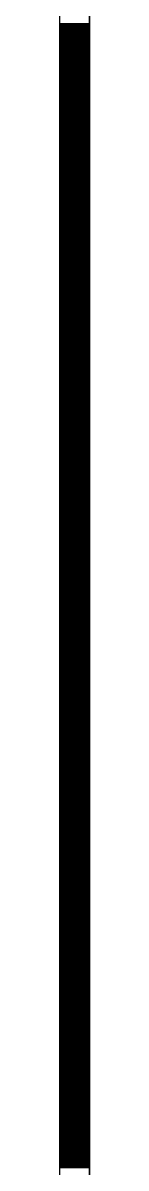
# Model space of a CAD drawing. Header units: millimetres. Extents: x -231292 to 573618, y -153144 to 564035.
# Drawn here: x 8548 to 8573, y 201229 to 202186 of the extents above; entities that cross this region are included whole.
import ezdxf

# ---------------------------------------------------------------- set-up
doc = ezdxf.new("R2010")
doc.units = ezdxf.units.MM
doc.layers.add('АР_Тонкая', color=250, linetype='Continuous', lineweight=5)
doc.layers.add('АР_Штриховка', color=250, linetype='Continuous', lineweight=0)

msp = doc.modelspace()

# ---------------------------------------------------------------- linework, layer by layer
at = {"layer": 'АР_Тонкая', "color": 18, "linetype": 'Continuous', "lineweight": 25, "true_color": 0x000000}
for p, q in [((8548.243, 263866.253), (8548.243, 187666.253)), ((8573.243, 263866.253), (8573.243, 187666.253)), ((8573.243, 187666.253), (8573.243, 263866.253))]:
    msp.add_line(p, q, dxfattribs=at)
at = {"layer": 'АР_Штриховка', "color": 18, "linetype": 'Continuous', "lineweight": 25, "true_color": 0x000000}
for p, q in [((8548.243, 202185.002), (8573.243, 202185.002)), ((8548.243, 202184.002), (8573.243, 202184.002)), ((8548.243, 202183.002), (8573.243, 202183.002)), ((8548.243, 202182.002), (8573.243, 202182.002)), ((8548.243, 202181.002), (8573.243, 202181.002)), ((8548.243, 202180.002), (8573.243, 202180.002)), ((8548.243, 202179.002), (8573.243, 202179.002)), ((8548.243, 202178.002), (8573.243, 202178.002)), ((8548.243, 202177.002), (8573.243, 202177.002)), ((8548.243, 202176.002), (8573.243, 202176.002)), ((8548.243, 202175.002), (8573.243, 202175.002)), ((8548.243, 202174.002), (8573.243, 202174.002)), ((8548.243, 202173.002), (8573.243, 202173.002)), ((8548.243, 202172.002), (8573.243, 202172.002)), ((8548.243, 202171.002), (8573.243, 202171.002)), ((8548.243, 202170.002), (8573.243, 202170.002)), ((8548.243, 202169.002), (8573.243, 202169.002)), ((8548.243, 202168.002), (8573.243, 202168.002)), ((8548.243, 202167.002), (8573.243, 202167.002)), ((8548.243, 202166.002), (8573.243, 202166.002)), ((8548.243, 202165.002), (8573.243, 202165.002)), ((8548.243, 202164.002), (8573.243, 202164.002)), ((8548.243, 202163.002), (8573.243, 202163.002)), ((8548.243, 202162.002), (8573.243, 202162.002)), ((8548.243, 202161.002), (8573.243, 202161.002)), ((8548.243, 202160.002), (8573.243, 202160.002)), ((8548.243, 202159.002), (8573.243, 202159.002)), ((8548.243, 202158.002), (8573.243, 202158.002)), ((8548.243, 202157.002), (8573.243, 202157.002)), ((8548.243, 202156.002), (8573.243, 202156.002)), ((8548.243, 202155.002), (8573.243, 202155.002)), ((8548.243, 202154.002), (8573.243, 202154.002)), ((8548.243, 202153.002), (8573.243, 202153.002)), ((8548.243, 202152.002), (8573.243, 202152.002)), ((8548.243, 202151.002), (8573.243, 202151.002)), ((8548.243, 202150.002), (8573.243, 202150.002)), ((8548.243, 202149.002), (8573.243, 202149.002)), ((8548.243, 202148.002), (8573.243, 202148.002)), ((8548.243, 202147.002), (8573.243, 202147.002)), ((8548.243, 202146.002), (8573.243, 202146.002)), ((8548.243, 202145.002), (8573.243, 202145.002)), ((8548.243, 202144.002), (8573.243, 202144.002)), ((8548.243, 202143.002), (8573.243, 202143.002)), ((8548.243, 202142.002), (8573.243, 202142.002)), ((8548.243, 202141.002), (8573.243, 202141.002)), ((8548.243, 202140.002), (8573.243, 202140.002)), ((8548.243, 202139.002), (8573.243, 202139.002)), ((8548.243, 202138.002), (8573.243, 202138.002)), ((8548.243, 202137.002), (8573.243, 202137.002)), ((8548.243, 202136.002), (8573.243, 202136.002)), ((8548.243, 202135.002), (8573.243, 202135.002)), ((8548.243, 202134.002), (8573.243, 202134.002)), ((8548.243, 202133.002), (8573.243, 202133.002)), ((8548.243, 202132.002), (8573.243, 202132.002)), ((8548.243, 202131.002), (8573.243, 202131.002)), ((8548.243, 202130.002), (8573.243, 202130.002)), ((8548.243, 202129.002), (8573.243, 202129.002)), ((8548.243, 202128.002), (8573.243, 202128.002)), ((8548.243, 202127.002), (8573.243, 202127.002)), ((8548.243, 202126.002), (8573.243, 202126.002)), ((8548.243, 202125.002), (8573.243, 202125.002)), ((8548.243, 202124.002), (8573.243, 202124.002)), ((8548.243, 202123.002), (8573.243, 202123.002)), ((8548.243, 202122.002), (8573.243, 202122.002)), ((8548.243, 202121.002), (8573.243, 202121.002)), ((8548.243, 202120.002), (8573.243, 202120.002)), ((8548.243, 202119.002), (8573.243, 202119.002)), ((8548.243, 202118.002), (8573.243, 202118.002)), ((8548.243, 202117.002), (8573.243, 202117.002)), ((8548.243, 202116.002), (8573.243, 202116.002)), ((8548.243, 202115.002), (8573.243, 202115.002)), ((8548.243, 202114.002), (8573.243, 202114.002)), ((8548.243, 202113.002), (8573.243, 202113.002)), ((8548.243, 202112.002), (8573.243, 202112.002)), ((8548.243, 202111.002), (8573.243, 202111.002)), ((8548.243, 202110.002), (8573.243, 202110.002)), ((8548.243, 202109.002), (8573.243, 202109.002)), ((8548.243, 202108.002), (8573.243, 202108.002)), ((8548.243, 202107.002), (8573.243, 202107.002)), ((8548.243, 202106.002), (8573.243, 202106.002)), ((8548.243, 202105.002), (8573.243, 202105.002)), ((8548.243, 202104.002), (8573.243, 202104.002)), ((8548.243, 202103.002), (8573.243, 202103.002)), ((8548.243, 202102.002), (8573.243, 202102.002)), ((8548.243, 202101.002), (8573.243, 202101.002)), ((8548.243, 202100.002), (8573.243, 202100.002)), ((8548.243, 202099.002), (8573.243, 202099.002)), ((8548.243, 202098.002), (8573.243, 202098.002)), ((8548.243, 202097.002), (8573.243, 202097.002)), ((8548.243, 202096.002), (8573.243, 202096.002)), ((8548.243, 202095.002), (8573.243, 202095.002)), ((8548.243, 202094.002), (8573.243, 202094.002)), ((8548.243, 202093.002), (8573.243, 202093.002)), ((8548.243, 202092.002), (8573.243, 202092.002)), ((8548.243, 202091.002), (8573.243, 202091.002)), ((8548.243, 202090.002), (8573.243, 202090.002)), ((8548.243, 202089.002), (8573.243, 202089.002)), ((8548.243, 202088.002), (8573.243, 202088.002)), ((8548.243, 202087.002), (8573.243, 202087.002)), ((8548.243, 202086.002), (8573.243, 202086.002)), ((8548.243, 202085.002), (8573.243, 202085.002)), ((8548.243, 202084.002), (8573.243, 202084.002)), ((8548.243, 202083.002), (8573.243, 202083.002)), ((8548.243, 202082.002), (8573.243, 202082.002)), ((8548.243, 202081.002), (8573.243, 202081.002)), ((8548.243, 202080.002), (8573.243, 202080.002)), ((8548.243, 202079.002), (8573.243, 202079.002)), ((8548.243, 202078.002), (8573.243, 202078.002)), ((8548.243, 202077.002), (8573.243, 202077.002)), ((8548.243, 202076.002), (8573.243, 202076.002)), ((8548.243, 202075.002), (8573.243, 202075.002)), ((8548.243, 202074.002), (8573.243, 202074.002)), ((8548.243, 202073.002), (8573.243, 202073.002)), ((8548.243, 202072.002), (8573.243, 202072.002)), ((8548.243, 202071.002), (8573.243, 202071.002)), ((8548.243, 202070.002), (8573.243, 202070.002)), ((8548.243, 202069.002), (8573.243, 202069.002)), ((8548.243, 202068.002), (8573.243, 202068.002)), ((8548.243, 202067.002), (8573.243, 202067.002)), ((8548.243, 202066.002), (8573.243, 202066.002)), ((8548.243, 202065.002), (8573.243, 202065.002)), ((8548.243, 202064.002), (8573.243, 202064.002)), ((8548.243, 202063.002), (8573.243, 202063.002)), ((8548.243, 202062.002), (8573.243, 202062.002)), ((8548.243, 202061.002), (8573.243, 202061.002)), ((8548.243, 202060.002), (8573.243, 202060.002)), ((8548.243, 202059.002), (8573.243, 202059.002)), ((8548.243, 202058.002), (8573.243, 202058.002)), ((8548.243, 202057.002), (8573.243, 202057.002)), ((8548.243, 202056.002), (8573.243, 202056.002)), ((8548.243, 202055.002), (8573.243, 202055.002)), ((8548.243, 202054.002), (8573.243, 202054.002)), ((8548.243, 202053.002), (8573.243, 202053.002)), ((8548.243, 202052.002), (8573.243, 202052.002)), ((8548.243, 202051.002), (8573.243, 202051.002)), ((8548.243, 202050.002), (8573.243, 202050.002)), ((8548.243, 202049.002), (8573.243, 202049.002)), ((8548.243, 202048.002), (8573.243, 202048.002)), ((8548.243, 202047.002), (8573.243, 202047.002)), ((8548.243, 202046.002), (8573.243, 202046.002)), ((8548.243, 202045.002), (8573.243, 202045.002)), ((8548.243, 202044.002), (8573.243, 202044.002)), ((8548.243, 202043.002), (8573.243, 202043.002)), ((8548.243, 202042.002), (8573.243, 202042.002)), ((8548.243, 202041.002), (8573.243, 202041.002)), ((8548.243, 202040.002), (8573.243, 202040.002)), ((8548.243, 202039.002), (8573.243, 202039.002)), ((8548.243, 202038.002), (8573.243, 202038.002)), ((8548.243, 202037.002), (8573.243, 202037.002)), ((8548.243, 202036.002), (8573.243, 202036.002)), ((8548.243, 202035.002), (8573.243, 202035.002)), ((8548.243, 202034.002), (8573.243, 202034.002)), ((8548.243, 202033.002), (8573.243, 202033.002)), ((8548.243, 202032.002), (8573.243, 202032.002)), ((8548.243, 202031.002), (8573.243, 202031.002)), ((8548.243, 202030.002), (8573.243, 202030.002)), ((8548.243, 202029.002), (8573.243, 202029.002)), ((8548.243, 202028.002), (8573.243, 202028.002)), ((8548.243, 202027.002), (8573.243, 202027.002)), ((8548.243, 202026.002), (8573.243, 202026.002)), ((8548.243, 202025.002), (8573.243, 202025.002)), ((8548.243, 202024.002), (8573.243, 202024.002)), ((8548.243, 202023.002), (8573.243, 202023.002)), ((8548.243, 202022.002), (8573.243, 202022.002)), ((8548.243, 202021.002), (8573.243, 202021.002)), ((8548.243, 202020.002), (8573.243, 202020.002)), ((8548.243, 202019.002), (8573.243, 202019.002)), ((8548.243, 202018.002), (8573.243, 202018.002)), ((8548.243, 202017.002), (8573.243, 202017.002)), ((8548.243, 202016.002), (8573.243, 202016.002)), ((8548.243, 202015.002), (8573.243, 202015.002)), ((8548.243, 202014.002), (8573.243, 202014.002)), ((8548.243, 202013.002), (8573.243, 202013.002)), ((8548.243, 202012.002), (8573.243, 202012.002)), ((8548.243, 202011.002), (8573.243, 202011.002)), ((8548.243, 202010.002), (8573.243, 202010.002)), ((8548.243, 202009.002), (8573.243, 202009.002)), ((8548.243, 202008.002), (8573.243, 202008.002)), ((8548.243, 202007.002), (8573.243, 202007.002)), ((8548.243, 202006.002), (8573.243, 202006.002)), ((8548.243, 202005.002), (8573.243, 202005.002)), ((8548.243, 202004.002), (8573.243, 202004.002)), ((8548.243, 202003.002), (8573.243, 202003.002)), ((8548.243, 202002.002), (8573.243, 202002.002)), ((8548.243, 202001.002), (8573.243, 202001.002)), ((8548.243, 202000.002), (8573.243, 202000.002)), ((8548.243, 201999.002), (8573.243, 201999.002)), ((8548.243, 201998.002), (8573.243, 201998.002)), ((8548.243, 201997.002), (8573.243, 201997.002)), ((8548.243, 201996.002), (8573.243, 201996.002)), ((8548.243, 201995.002), (8573.243, 201995.002)), ((8548.243, 201994.002), (8573.243, 201994.002)), ((8548.243, 201993.002), (8573.243, 201993.002)), ((8548.243, 201992.002), (8573.243, 201992.002)), ((8548.243, 201991.002), (8573.243, 201991.002)), ((8548.243, 201990.002), (8573.243, 201990.002)), ((8548.243, 201989.002), (8573.243, 201989.002)), ((8548.243, 201988.002), (8573.243, 201988.002)), ((8548.243, 201987.002), (8573.243, 201987.002)), ((8548.243, 201986.002), (8573.243, 201986.002)), ((8548.243, 201985.002), (8573.243, 201985.002)), ((8548.243, 201984.002), (8573.243, 201984.002)), ((8548.243, 201983.002), (8573.243, 201983.002)), ((8548.243, 201982.002), (8573.243, 201982.002)), ((8548.243, 201981.002), (8573.243, 201981.002)), ((8548.243, 201980.002), (8573.243, 201980.002)), ((8548.243, 201979.002), (8573.243, 201979.002)), ((8548.243, 201978.002), (8573.243, 201978.002)), ((8548.243, 201977.002), (8573.243, 201977.002)), ((8548.243, 201976.002), (8573.243, 201976.002)), ((8548.243, 201975.002), (8573.243, 201975.002)), ((8548.243, 201974.002), (8573.243, 201974.002)), ((8548.243, 201973.002), (8573.243, 201973.002)), ((8548.243, 201972.002), (8573.243, 201972.002)), ((8548.243, 201971.002), (8573.243, 201971.002)), ((8548.243, 201970.002), (8573.243, 201970.002)), ((8548.243, 201969.002), (8573.243, 201969.002)), ((8548.243, 201968.002), (8573.243, 201968.002)), ((8548.243, 201967.002), (8573.243, 201967.002)), ((8548.243, 201966.002), (8573.243, 201966.002)), ((8548.243, 201965.002), (8573.243, 201965.002)), ((8548.243, 201964.002), (8573.243, 201964.002)), ((8548.243, 201963.002), (8573.243, 201963.002)), ((8548.243, 201962.002), (8573.243, 201962.002)), ((8548.243, 201961.002), (8573.243, 201961.002)), ((8548.243, 201960.002), (8573.243, 201960.002)), ((8548.243, 201959.002), (8573.243, 201959.002)), ((8548.243, 201958.002), (8573.243, 201958.002)), ((8548.243, 201957.002), (8573.243, 201957.002)), ((8548.243, 201956.002), (8573.243, 201956.002)), ((8548.243, 201955.002), (8573.243, 201955.002)), ((8548.243, 201954.002), (8573.243, 201954.002)), ((8548.243, 201953.002), (8573.243, 201953.002)), ((8548.243, 201952.002), (8573.243, 201952.002)), ((8548.243, 201951.002), (8573.243, 201951.002)), ((8548.243, 201950.002), (8573.243, 201950.002)), ((8548.243, 201949.002), (8573.243, 201949.002)), ((8548.243, 201948.002), (8573.243, 201948.002)), ((8548.243, 201947.002), (8573.243, 201947.002)), ((8548.243, 201946.002), (8573.243, 201946.002)), ((8548.243, 201945.002), (8573.243, 201945.002)), ((8548.243, 201944.002), (8573.243, 201944.002)), ((8548.243, 201943.002), (8573.243, 201943.002)), ((8548.243, 201942.002), (8573.243, 201942.002)), ((8548.243, 201941.002), (8573.243, 201941.002)), ((8548.243, 201940.002), (8573.243, 201940.002)), ((8548.243, 201939.002), (8573.243, 201939.002)), ((8548.243, 201938.002), (8573.243, 201938.002)), ((8548.243, 201937.002), (8573.243, 201937.002)), ((8548.243, 201936.002), (8573.243, 201936.002)), ((8548.243, 201935.002), (8573.243, 201935.002)), ((8548.243, 201934.002), (8573.243, 201934.002)), ((8548.243, 201933.002), (8573.243, 201933.002)), ((8548.243, 201932.002), (8573.243, 201932.002)), ((8548.243, 201931.002), (8573.243, 201931.002)), ((8548.243, 201930.002), (8573.243, 201930.002)), ((8548.243, 201929.002), (8573.243, 201929.002)), ((8548.243, 201928.002), (8573.243, 201928.002)), ((8548.243, 201927.002), (8573.243, 201927.002)), ((8548.243, 201926.002), (8573.243, 201926.002)), ((8548.243, 201925.002), (8573.243, 201925.002)), ((8548.243, 201924.002), (8573.243, 201924.002)), ((8548.243, 201923.002), (8573.243, 201923.002)), ((8548.243, 201922.002), (8573.243, 201922.002)), ((8548.243, 201921.002), (8573.243, 201921.002)), ((8548.243, 201920.002), (8573.243, 201920.002)), ((8548.243, 201919.002), (8573.243, 201919.002)), ((8548.243, 201918.002), (8573.243, 201918.002)), ((8548.243, 201917.002), (8573.243, 201917.002)), ((8548.243, 201916.002), (8573.243, 201916.002)), ((8548.243, 201915.002), (8573.243, 201915.002)), ((8548.243, 201914.002), (8573.243, 201914.002)), ((8548.243, 201913.002), (8573.243, 201913.002)), ((8548.243, 201912.002), (8573.243, 201912.002)), ((8548.243, 201911.002), (8573.243, 201911.002)), ((8548.243, 201910.002), (8573.243, 201910.002)), ((8548.243, 201909.002), (8573.243, 201909.002)), ((8548.243, 201908.002), (8573.243, 201908.002)), ((8548.243, 201907.002), (8573.243, 201907.002)), ((8548.243, 201906.002), (8573.243, 201906.002)), ((8548.243, 201905.002), (8573.243, 201905.002)), ((8548.243, 201904.002), (8573.243, 201904.002)), ((8548.243, 201903.002), (8573.243, 201903.002)), ((8548.243, 201902.002), (8573.243, 201902.002)), ((8548.243, 201901.002), (8573.243, 201901.002)), ((8548.243, 201900.002), (8573.243, 201900.002)), ((8548.243, 201899.002), (8573.243, 201899.002)), ((8548.243, 201898.002), (8573.243, 201898.002)), ((8548.243, 201897.002), (8573.243, 201897.002)), ((8548.243, 201896.002), (8573.243, 201896.002)), ((8548.243, 201895.002), (8573.243, 201895.002)), ((8548.243, 201894.002), (8573.243, 201894.002)), ((8548.243, 201893.002), (8573.243, 201893.002)), ((8548.243, 201892.002), (8573.243, 201892.002)), ((8548.243, 201891.002), (8573.243, 201891.002)), ((8548.243, 201890.002), (8573.243, 201890.002)), ((8548.243, 201889.002), (8573.243, 201889.002)), ((8548.243, 201888.002), (8573.243, 201888.002)), ((8548.243, 201887.002), (8573.243, 201887.002)), ((8548.243, 201886.002), (8573.243, 201886.002)), ((8548.243, 201885.002), (8573.243, 201885.002)), ((8548.243, 201884.002), (8573.243, 201884.002)), ((8548.243, 201883.002), (8573.243, 201883.002)), ((8548.243, 201882.002), (8573.243, 201882.002)), ((8548.243, 201881.002), (8573.243, 201881.002)), ((8548.243, 201880.002), (8573.243, 201880.002)), ((8548.243, 201879.002), (8573.243, 201879.002)), ((8548.243, 201878.002), (8573.243, 201878.002)), ((8548.243, 201877.002), (8573.243, 201877.002)), ((8548.243, 201876.002), (8573.243, 201876.002)), ((8548.243, 201875.002), (8573.243, 201875.002)), ((8548.243, 201874.002), (8573.243, 201874.002)), ((8548.243, 201873.002), (8573.243, 201873.002)), ((8548.243, 201872.002), (8573.243, 201872.002)), ((8548.243, 201871.002), (8573.243, 201871.002)), ((8548.243, 201870.002), (8573.243, 201870.002)), ((8548.243, 201869.002), (8573.243, 201869.002)), ((8548.243, 201868.002), (8573.243, 201868.002)), ((8548.243, 201867.002), (8573.243, 201867.002)), ((8548.243, 201866.002), (8573.243, 201866.002)), ((8548.243, 201865.002), (8573.243, 201865.002)), ((8548.243, 201864.002), (8573.243, 201864.002)), ((8548.243, 201863.002), (8573.243, 201863.002)), ((8548.243, 201862.002), (8573.243, 201862.002)), ((8548.243, 201861.002), (8573.243, 201861.002)), ((8548.243, 201860.002), (8573.243, 201860.002)), ((8548.243, 201859.002), (8573.243, 201859.002)), ((8548.243, 201858.002), (8573.243, 201858.002)), ((8548.243, 201857.002), (8573.243, 201857.002)), ((8548.243, 201856.002), (8573.243, 201856.002)), ((8548.243, 201855.002), (8573.243, 201855.002)), ((8548.243, 201854.002), (8573.243, 201854.002)), ((8548.243, 201853.002), (8573.243, 201853.002)), ((8548.243, 201852.002), (8573.243, 201852.002)), ((8548.243, 201851.002), (8573.243, 201851.002)), ((8548.243, 201850.002), (8573.243, 201850.002)), ((8548.243, 201849.002), (8573.243, 201849.002)), ((8548.243, 201848.002), (8573.243, 201848.002)), ((8548.243, 201847.002), (8573.243, 201847.002)), ((8548.243, 201846.002), (8573.243, 201846.002)), ((8548.243, 201845.002), (8573.243, 201845.002)), ((8548.243, 201844.002), (8573.243, 201844.002)), ((8548.243, 201843.002), (8573.243, 201843.002)), ((8548.243, 201842.002), (8573.243, 201842.002)), ((8548.243, 201841.002), (8573.243, 201841.002)), ((8548.243, 201840.002), (8573.243, 201840.002)), ((8548.243, 201839.002), (8573.243, 201839.002)), ((8548.243, 201838.002), (8573.243, 201838.002)), ((8548.243, 201837.002), (8573.243, 201837.002)), ((8548.243, 201836.002), (8573.243, 201836.002)), ((8548.243, 201835.002), (8573.243, 201835.002)), ((8548.243, 201834.002), (8573.243, 201834.002)), ((8548.243, 201833.002), (8573.243, 201833.002)), ((8548.243, 201832.002), (8573.243, 201832.002)), ((8548.243, 201831.002), (8573.243, 201831.002)), ((8548.243, 201830.002), (8573.243, 201830.002)), ((8548.243, 201829.002), (8573.243, 201829.002)), ((8548.243, 201828.002), (8573.243, 201828.002)), ((8548.243, 201827.002), (8573.243, 201827.002)), ((8548.243, 201826.002), (8573.243, 201826.002)), ((8548.243, 201825.002), (8573.243, 201825.002)), ((8548.243, 201824.002), (8573.243, 201824.002)), ((8548.243, 201823.002), (8573.243, 201823.002)), ((8548.243, 201822.002), (8573.243, 201822.002)), ((8548.243, 201821.002), (8573.243, 201821.002)), ((8548.243, 201820.002), (8573.243, 201820.002)), ((8548.243, 201819.002), (8573.243, 201819.002)), ((8548.243, 201818.002), (8573.243, 201818.002)), ((8548.243, 201817.002), (8573.243, 201817.002)), ((8548.243, 201816.002), (8573.243, 201816.002)), ((8548.243, 201815.002), (8573.243, 201815.002)), ((8548.243, 201814.002), (8573.243, 201814.002)), ((8548.243, 201813.002), (8573.243, 201813.002)), ((8548.243, 201812.002), (8573.243, 201812.002)), ((8548.243, 201811.002), (8573.243, 201811.002)), ((8548.243, 201810.002), (8573.243, 201810.002)), ((8548.243, 201809.002), (8573.243, 201809.002)), ((8548.243, 201808.002), (8573.243, 201808.002)), ((8548.243, 201807.002), (8573.243, 201807.002)), ((8548.243, 201806.002), (8573.243, 201806.002)), ((8548.243, 201805.002), (8573.243, 201805.002)), ((8548.243, 201804.002), (8573.243, 201804.002)), ((8548.243, 201803.002), (8573.243, 201803.002)), ((8548.243, 201802.002), (8573.243, 201802.002)), ((8548.243, 201801.002), (8573.243, 201801.002)), ((8548.243, 201800.002), (8573.243, 201800.002)), ((8548.243, 201799.002), (8573.243, 201799.002)), ((8548.243, 201798.002), (8573.243, 201798.002)), ((8548.243, 201797.002), (8573.243, 201797.002)), ((8548.243, 201796.002), (8573.243, 201796.002)), ((8548.243, 201795.002), (8573.243, 201795.002)), ((8548.243, 201794.002), (8573.243, 201794.002)), ((8548.243, 201793.002), (8573.243, 201793.002)), ((8548.243, 201792.002), (8573.243, 201792.002)), ((8548.243, 201791.002), (8573.243, 201791.002)), ((8548.243, 201790.002), (8573.243, 201790.002)), ((8548.243, 201789.002), (8573.243, 201789.002)), ((8548.243, 201788.002), (8573.243, 201788.002)), ((8548.243, 201787.002), (8573.243, 201787.002)), ((8548.243, 201786.002), (8573.243, 201786.002)), ((8548.243, 201785.002), (8573.243, 201785.002)), ((8548.243, 201784.002), (8573.243, 201784.002)), ((8548.243, 201783.002), (8573.243, 201783.002)), ((8548.243, 201782.002), (8573.243, 201782.002)), ((8548.243, 201781.002), (8573.243, 201781.002)), ((8548.243, 201780.002), (8573.243, 201780.002)), ((8548.243, 201779.002), (8573.243, 201779.002)), ((8548.243, 201778.002), (8573.243, 201778.002)), ((8548.243, 201777.002), (8573.243, 201777.002)), ((8548.243, 201776.002), (8573.243, 201776.002)), ((8548.243, 201775.002), (8573.243, 201775.002)), ((8548.243, 201774.002), (8573.243, 201774.002)), ((8548.243, 201773.002), (8573.243, 201773.002)), ((8548.243, 201772.002), (8573.243, 201772.002)), ((8548.243, 201771.002), (8573.243, 201771.002)), ((8548.243, 201770.002), (8573.243, 201770.002)), ((8548.243, 201769.002), (8573.243, 201769.002)), ((8548.243, 201768.002), (8573.243, 201768.002)), ((8548.243, 201767.002), (8573.243, 201767.002)), ((8548.243, 201766.002), (8573.243, 201766.002)), ((8548.243, 201765.002), (8573.243, 201765.002)), ((8548.243, 201764.002), (8573.243, 201764.002)), ((8548.243, 201763.002), (8573.243, 201763.002)), ((8548.243, 201762.002), (8573.243, 201762.002)), ((8548.243, 201761.002), (8573.243, 201761.002)), ((8548.243, 201760.002), (8573.243, 201760.002)), ((8548.243, 201759.002), (8573.243, 201759.002)), ((8548.243, 201758.002), (8573.243, 201758.002)), ((8548.243, 201757.002), (8573.243, 201757.002)), ((8548.243, 201756.002), (8573.243, 201756.002)), ((8548.243, 201755.002), (8573.243, 201755.002)), ((8548.243, 201754.002), (8573.243, 201754.002)), ((8548.243, 201753.002), (8573.243, 201753.002)), ((8548.243, 201752.002), (8573.243, 201752.002)), ((8548.243, 201751.002), (8573.243, 201751.002)), ((8548.243, 201750.002), (8573.243, 201750.002)), ((8548.243, 201749.002), (8573.243, 201749.002)), ((8548.243, 201748.002), (8573.243, 201748.002)), ((8548.243, 201747.002), (8573.243, 201747.002)), ((8548.243, 201746.002), (8573.243, 201746.002)), ((8548.243, 201745.002), (8573.243, 201745.002)), ((8548.243, 201744.002), (8573.243, 201744.002)), ((8548.243, 201743.002), (8573.243, 201743.002)), ((8548.243, 201742.002), (8573.243, 201742.002)), ((8548.243, 201741.002), (8573.243, 201741.002)), ((8548.243, 201740.002), (8573.243, 201740.002)), ((8548.243, 201739.002), (8573.243, 201739.002)), ((8548.243, 201738.002), (8573.243, 201738.002)), ((8548.243, 201737.002), (8573.243, 201737.002)), ((8548.243, 201736.002), (8573.243, 201736.002)), ((8548.243, 201735.002), (8573.243, 201735.002)), ((8548.243, 201734.002), (8573.243, 201734.002)), ((8548.243, 201733.002), (8573.243, 201733.002)), ((8548.243, 201732.002), (8573.243, 201732.002)), ((8548.243, 201731.002), (8573.243, 201731.002)), ((8548.243, 201730.002), (8573.243, 201730.002)), ((8548.243, 201729.002), (8573.243, 201729.002)), ((8548.243, 201728.002), (8573.243, 201728.002)), ((8548.243, 201727.002), (8573.243, 201727.002)), ((8548.243, 201726.002), (8573.243, 201726.002)), ((8548.243, 201725.002), (8573.243, 201725.002)), ((8548.243, 201724.002), (8573.243, 201724.002)), ((8548.243, 201723.002), (8573.243, 201723.002)), ((8548.243, 201722.002), (8573.243, 201722.002)), ((8548.243, 201721.002), (8573.243, 201721.002)), ((8548.243, 201720.002), (8573.243, 201720.002)), ((8548.243, 201719.002), (8573.243, 201719.002)), ((8548.243, 201718.002), (8573.243, 201718.002)), ((8548.243, 201717.002), (8573.243, 201717.002)), ((8548.243, 201716.002), (8573.243, 201716.002)), ((8548.243, 201715.002), (8573.243, 201715.002)), ((8548.243, 201714.002), (8573.243, 201714.002)), ((8548.243, 201713.002), (8573.243, 201713.002)), ((8548.243, 201712.002), (8573.243, 201712.002)), ((8548.243, 201711.002), (8573.243, 201711.002)), ((8548.243, 201710.002), (8573.243, 201710.002)), ((8548.243, 201709.002), (8573.243, 201709.002)), ((8548.243, 201708.002), (8573.243, 201708.002)), ((8548.243, 201707.002), (8573.243, 201707.002)), ((8548.243, 201706.002), (8573.243, 201706.002)), ((8548.243, 201705.002), (8573.243, 201705.002)), ((8548.243, 201704.002), (8573.243, 201704.002)), ((8548.243, 201703.002), (8573.243, 201703.002)), ((8548.243, 201702.002), (8573.243, 201702.002)), ((8548.243, 201701.002), (8573.243, 201701.002)), ((8548.243, 201700.002), (8573.243, 201700.002)), ((8548.243, 201699.002), (8573.243, 201699.002)), ((8548.243, 201698.002), (8573.243, 201698.002)), ((8548.243, 201697.002), (8573.243, 201697.002)), ((8548.243, 201696.002), (8573.243, 201696.002)), ((8548.243, 201695.002), (8573.243, 201695.002)), ((8548.243, 201694.002), (8573.243, 201694.002)), ((8548.243, 201693.002), (8573.243, 201693.002)), ((8548.243, 201692.002), (8573.243, 201692.002)), ((8548.243, 201691.002), (8573.243, 201691.002)), ((8548.243, 201690.002), (8573.243, 201690.002)), ((8548.243, 201689.002), (8573.243, 201689.002)), ((8548.243, 201688.002), (8573.243, 201688.002)), ((8548.243, 201687.002), (8573.243, 201687.002)), ((8548.243, 201686.002), (8573.243, 201686.002)), ((8548.243, 201685.002), (8573.243, 201685.002)), ((8548.243, 201684.002), (8573.243, 201684.002)), ((8548.243, 201683.002), (8573.243, 201683.002)), ((8548.243, 201682.002), (8573.243, 201682.002)), ((8548.243, 201681.002), (8573.243, 201681.002)), ((8548.243, 201680.002), (8573.243, 201680.002)), ((8548.243, 201679.002), (8573.243, 201679.002)), ((8548.243, 201678.002), (8573.243, 201678.002)), ((8548.243, 201677.002), (8573.243, 201677.002)), ((8548.243, 201676.002), (8573.243, 201676.002)), ((8548.243, 201675.002), (8573.243, 201675.002)), ((8548.243, 201674.002), (8573.243, 201674.002)), ((8548.243, 201673.002), (8573.243, 201673.002)), ((8548.243, 201672.002), (8573.243, 201672.002)), ((8548.243, 201671.002), (8573.243, 201671.002)), ((8548.243, 201670.002), (8573.243, 201670.002)), ((8548.243, 201669.002), (8573.243, 201669.002)), ((8548.243, 201668.002), (8573.243, 201668.002)), ((8548.243, 201667.002), (8573.243, 201667.002)), ((8548.243, 201666.002), (8573.243, 201666.002)), ((8548.243, 201665.002), (8573.243, 201665.002)), ((8548.243, 201664.002), (8573.243, 201664.002)), ((8548.243, 201663.002), (8573.243, 201663.002)), ((8548.243, 201662.002), (8573.243, 201662.002)), ((8548.243, 201661.002), (8573.243, 201661.002)), ((8548.243, 201660.002), (8573.243, 201660.002)), ((8548.243, 201659.002), (8573.243, 201659.002)), ((8548.243, 201658.002), (8573.243, 201658.002)), ((8548.243, 201657.002), (8573.243, 201657.002)), ((8548.243, 201656.002), (8573.243, 201656.002)), ((8548.243, 201655.002), (8573.243, 201655.002)), ((8548.243, 201654.002), (8573.243, 201654.002)), ((8548.243, 201653.002), (8573.243, 201653.002)), ((8548.243, 201652.002), (8573.243, 201652.002)), ((8548.243, 201651.002), (8573.243, 201651.002)), ((8548.243, 201650.002), (8573.243, 201650.002)), ((8548.243, 201649.002), (8573.243, 201649.002)), ((8548.243, 201648.002), (8573.243, 201648.002)), ((8548.243, 201647.002), (8573.243, 201647.002)), ((8548.243, 201646.002), (8573.243, 201646.002)), ((8548.243, 201645.002), (8573.243, 201645.002)), ((8548.243, 201644.002), (8573.243, 201644.002)), ((8548.243, 201643.002), (8573.243, 201643.002)), ((8548.243, 201642.002), (8573.243, 201642.002)), ((8548.243, 201641.002), (8573.243, 201641.002)), ((8548.243, 201640.002), (8573.243, 201640.002)), ((8548.243, 201639.002), (8573.243, 201639.002)), ((8548.243, 201638.002), (8573.243, 201638.002)), ((8548.243, 201637.002), (8573.243, 201637.002)), ((8548.243, 201636.002), (8573.243, 201636.002)), ((8548.243, 201635.002), (8573.243, 201635.002)), ((8548.243, 201634.002), (8573.243, 201634.002)), ((8548.243, 201633.002), (8573.243, 201633.002)), ((8548.243, 201632.002), (8573.243, 201632.002)), ((8548.243, 201631.002), (8573.243, 201631.002)), ((8548.243, 201630.002), (8573.243, 201630.002)), ((8548.243, 201629.002), (8573.243, 201629.002)), ((8548.243, 201628.002), (8573.243, 201628.002)), ((8548.243, 201627.002), (8573.243, 201627.002)), ((8548.243, 201626.002), (8573.243, 201626.002)), ((8548.243, 201625.002), (8573.243, 201625.002)), ((8548.243, 201624.002), (8573.243, 201624.002)), ((8548.243, 201623.002), (8573.243, 201623.002)), ((8548.243, 201622.002), (8573.243, 201622.002)), ((8548.243, 201621.002), (8573.243, 201621.002)), ((8548.243, 201620.002), (8573.243, 201620.002)), ((8548.243, 201619.002), (8573.243, 201619.002)), ((8548.243, 201618.002), (8573.243, 201618.002)), ((8548.243, 201617.002), (8573.243, 201617.002)), ((8548.243, 201616.002), (8573.243, 201616.002)), ((8548.243, 201615.002), (8573.243, 201615.002)), ((8548.243, 201614.002), (8573.243, 201614.002)), ((8548.243, 201613.002), (8573.243, 201613.002)), ((8548.243, 201612.002), (8573.243, 201612.002)), ((8548.243, 201611.002), (8573.243, 201611.002)), ((8548.243, 201610.002), (8573.243, 201610.002)), ((8548.243, 201609.002), (8573.243, 201609.002)), ((8548.243, 201608.002), (8573.243, 201608.002)), ((8548.243, 201607.002), (8573.243, 201607.002)), ((8548.243, 201606.002), (8573.243, 201606.002)), ((8548.243, 201605.002), (8573.243, 201605.002)), ((8548.243, 201604.002), (8573.243, 201604.002)), ((8548.243, 201603.002), (8573.243, 201603.002)), ((8548.243, 201602.002), (8573.243, 201602.002)), ((8548.243, 201601.002), (8573.243, 201601.002)), ((8548.243, 201600.002), (8573.243, 201600.002)), ((8548.243, 201599.002), (8573.243, 201599.002)), ((8548.243, 201598.002), (8573.243, 201598.002)), ((8548.243, 201597.002), (8573.243, 201597.002)), ((8548.243, 201596.002), (8573.243, 201596.002)), ((8548.243, 201595.002), (8573.243, 201595.002)), ((8548.243, 201594.002), (8573.243, 201594.002)), ((8548.243, 201593.002), (8573.243, 201593.002)), ((8548.243, 201592.002), (8573.243, 201592.002)), ((8548.243, 201591.002), (8573.243, 201591.002)), ((8548.243, 201590.002), (8573.243, 201590.002)), ((8548.243, 201589.002), (8573.243, 201589.002)), ((8548.243, 201588.002), (8573.243, 201588.002)), ((8548.243, 201587.002), (8573.243, 201587.002)), ((8548.243, 201586.002), (8573.243, 201586.002)), ((8548.243, 201585.002), (8573.243, 201585.002)), ((8548.243, 201584.002), (8573.243, 201584.002)), ((8548.243, 201583.002), (8573.243, 201583.002)), ((8548.243, 201582.002), (8573.243, 201582.002)), ((8548.243, 201581.002), (8573.243, 201581.002)), ((8548.243, 201580.002), (8573.243, 201580.002)), ((8548.243, 201579.002), (8573.243, 201579.002)), ((8548.243, 201578.002), (8573.243, 201578.002)), ((8548.243, 201577.002), (8573.243, 201577.002)), ((8548.243, 201576.002), (8573.243, 201576.002)), ((8548.243, 201575.002), (8573.243, 201575.002)), ((8548.243, 201574.002), (8573.243, 201574.002)), ((8548.243, 201573.002), (8573.243, 201573.002)), ((8548.243, 201572.002), (8573.243, 201572.002)), ((8548.243, 201571.002), (8573.243, 201571.002)), ((8548.243, 201570.002), (8573.243, 201570.002)), ((8548.243, 201569.002), (8573.243, 201569.002)), ((8548.243, 201568.002), (8573.243, 201568.002)), ((8548.243, 201567.002), (8573.243, 201567.002)), ((8548.243, 201566.002), (8573.243, 201566.002)), ((8548.243, 201565.002), (8573.243, 201565.002)), ((8548.243, 201564.002), (8573.243, 201564.002)), ((8548.243, 201563.002), (8573.243, 201563.002)), ((8548.243, 201562.002), (8573.243, 201562.002)), ((8548.243, 201561.002), (8573.243, 201561.002)), ((8548.243, 201560.002), (8573.243, 201560.002)), ((8548.243, 201559.002), (8573.243, 201559.002)), ((8548.243, 201558.002), (8573.243, 201558.002)), ((8548.243, 201557.002), (8573.243, 201557.002)), ((8548.243, 201556.002), (8573.243, 201556.002)), ((8548.243, 201555.002), (8573.243, 201555.002)), ((8548.243, 201554.002), (8573.243, 201554.002)), ((8548.243, 201553.002), (8573.243, 201553.002)), ((8548.243, 201552.002), (8573.243, 201552.002)), ((8548.243, 201551.002), (8573.243, 201551.002)), ((8548.243, 201550.002), (8573.243, 201550.002)), ((8548.243, 201549.002), (8573.243, 201549.002)), ((8548.243, 201548.002), (8573.243, 201548.002)), ((8548.243, 201547.002), (8573.243, 201547.002)), ((8548.243, 201546.002), (8573.243, 201546.002)), ((8548.243, 201545.002), (8573.243, 201545.002)), ((8548.243, 201544.002), (8573.243, 201544.002)), ((8548.243, 201543.002), (8573.243, 201543.002)), ((8548.243, 201542.002), (8573.243, 201542.002)), ((8548.243, 201541.002), (8573.243, 201541.002)), ((8548.243, 201540.002), (8573.243, 201540.002)), ((8548.243, 201539.002), (8573.243, 201539.002)), ((8548.243, 201538.002), (8573.243, 201538.002)), ((8548.243, 201537.002), (8573.243, 201537.002)), ((8548.243, 201536.002), (8573.243, 201536.002)), ((8548.243, 201535.002), (8573.243, 201535.002)), ((8548.243, 201534.002), (8573.243, 201534.002)), ((8548.243, 201533.002), (8573.243, 201533.002)), ((8548.243, 201532.002), (8573.243, 201532.002)), ((8548.243, 201531.002), (8573.243, 201531.002)), ((8548.243, 201530.002), (8573.243, 201530.002)), ((8548.243, 201529.002), (8573.243, 201529.002)), ((8548.243, 201528.002), (8573.243, 201528.002)), ((8548.243, 201527.002), (8573.243, 201527.002)), ((8548.243, 201526.002), (8573.243, 201526.002)), ((8548.243, 201525.002), (8573.243, 201525.002)), ((8548.243, 201524.002), (8573.243, 201524.002)), ((8548.243, 201523.002), (8573.243, 201523.002)), ((8548.243, 201522.002), (8573.243, 201522.002)), ((8548.243, 201521.002), (8573.243, 201521.002)), ((8548.243, 201520.002), (8573.243, 201520.002)), ((8548.243, 201519.002), (8573.243, 201519.002)), ((8548.243, 201518.002), (8573.243, 201518.002)), ((8548.243, 201517.002), (8573.243, 201517.002)), ((8548.243, 201516.002), (8573.243, 201516.002)), ((8548.243, 201515.002), (8573.243, 201515.002)), ((8548.243, 201514.002), (8573.243, 201514.002)), ((8548.243, 201513.002), (8573.243, 201513.002)), ((8548.243, 201512.002), (8573.243, 201512.002)), ((8548.243, 201511.002), (8573.243, 201511.002)), ((8548.243, 201510.002), (8573.243, 201510.002)), ((8548.243, 201509.002), (8573.243, 201509.002)), ((8548.243, 201508.002), (8573.243, 201508.002)), ((8548.243, 201507.002), (8573.243, 201507.002)), ((8548.243, 201506.002), (8573.243, 201506.002)), ((8548.243, 201505.002), (8573.243, 201505.002)), ((8548.243, 201504.002), (8573.243, 201504.002)), ((8548.243, 201503.002), (8573.243, 201503.002)), ((8548.243, 201502.002), (8573.243, 201502.002)), ((8548.243, 201501.002), (8573.243, 201501.002)), ((8548.243, 201500.002), (8573.243, 201500.002)), ((8548.243, 201499.002), (8573.243, 201499.002)), ((8548.243, 201498.002), (8573.243, 201498.002)), ((8548.243, 201497.002), (8573.243, 201497.002)), ((8548.243, 201496.002), (8573.243, 201496.002)), ((8548.243, 201495.002), (8573.243, 201495.002)), ((8548.243, 201494.002), (8573.243, 201494.002)), ((8548.243, 201493.002), (8573.243, 201493.002)), ((8548.243, 201492.002), (8573.243, 201492.002)), ((8548.243, 201491.002), (8573.243, 201491.002)), ((8548.243, 201490.002), (8573.243, 201490.002)), ((8548.243, 201489.002), (8573.243, 201489.002)), ((8548.243, 201488.002), (8573.243, 201488.002)), ((8548.243, 201487.002), (8573.243, 201487.002)), ((8548.243, 201486.002), (8573.243, 201486.002)), ((8548.243, 201485.002), (8573.243, 201485.002)), ((8548.243, 201484.002), (8573.243, 201484.002)), ((8548.243, 201483.002), (8573.243, 201483.002)), ((8548.243, 201482.002), (8573.243, 201482.002)), ((8548.243, 201481.002), (8573.243, 201481.002)), ((8548.243, 201480.002), (8573.243, 201480.002)), ((8548.243, 201479.002), (8573.243, 201479.002)), ((8548.243, 201478.002), (8573.243, 201478.002)), ((8548.243, 201477.002), (8573.243, 201477.002)), ((8548.243, 201476.002), (8573.243, 201476.002)), ((8548.243, 201475.002), (8573.243, 201475.002)), ((8548.243, 201474.002), (8573.243, 201474.002)), ((8548.243, 201473.002), (8573.243, 201473.002)), ((8548.243, 201472.002), (8573.243, 201472.002)), ((8548.243, 201471.002), (8573.243, 201471.002)), ((8548.243, 201470.002), (8573.243, 201470.002)), ((8548.243, 201469.002), (8573.243, 201469.002)), ((8548.243, 201468.002), (8573.243, 201468.002)), ((8548.243, 201467.002), (8573.243, 201467.002)), ((8548.243, 201466.002), (8573.243, 201466.002)), ((8548.243, 201465.002), (8573.243, 201465.002)), ((8548.243, 201464.002), (8573.243, 201464.002)), ((8548.243, 201463.002), (8573.243, 201463.002)), ((8548.243, 201462.002), (8573.243, 201462.002)), ((8548.243, 201461.002), (8573.243, 201461.002)), ((8548.243, 201460.002), (8573.243, 201460.002)), ((8548.243, 201459.002), (8573.243, 201459.002)), ((8548.243, 201458.002), (8573.243, 201458.002)), ((8548.243, 201457.002), (8573.243, 201457.002)), ((8548.243, 201456.002), (8573.243, 201456.002)), ((8548.243, 201455.002), (8573.243, 201455.002)), ((8548.243, 201454.002), (8573.243, 201454.002)), ((8548.243, 201453.002), (8573.243, 201453.002)), ((8548.243, 201452.002), (8573.243, 201452.002)), ((8548.243, 201451.002), (8573.243, 201451.002)), ((8548.243, 201450.002), (8573.243, 201450.002)), ((8548.243, 201449.002), (8573.243, 201449.002)), ((8548.243, 201448.002), (8573.243, 201448.002)), ((8548.243, 201447.002), (8573.243, 201447.002)), ((8548.243, 201446.002), (8573.243, 201446.002)), ((8548.243, 201445.002), (8573.243, 201445.002)), ((8548.243, 201444.002), (8573.243, 201444.002)), ((8548.243, 201443.002), (8573.243, 201443.002)), ((8548.243, 201442.002), (8573.243, 201442.002)), ((8548.243, 201441.002), (8573.243, 201441.002)), ((8548.243, 201440.002), (8573.243, 201440.002)), ((8548.243, 201439.002), (8573.243, 201439.002)), ((8548.243, 201438.002), (8573.243, 201438.002)), ((8548.243, 201437.002), (8573.243, 201437.002)), ((8548.243, 201436.002), (8573.243, 201436.002)), ((8548.243, 201435.002), (8573.243, 201435.002)), ((8548.243, 201434.002), (8573.243, 201434.002)), ((8548.243, 201433.002), (8573.243, 201433.002)), ((8548.243, 201432.002), (8573.243, 201432.002)), ((8548.243, 201431.002), (8573.243, 201431.002)), ((8548.243, 201430.002), (8573.243, 201430.002)), ((8548.243, 201429.002), (8573.243, 201429.002)), ((8548.243, 201428.002), (8573.243, 201428.002)), ((8548.243, 201427.002), (8573.243, 201427.002)), ((8548.243, 201426.002), (8573.243, 201426.002)), ((8548.243, 201425.002), (8573.243, 201425.002)), ((8548.243, 201424.002), (8573.243, 201424.002)), ((8548.243, 201423.002), (8573.243, 201423.002)), ((8548.243, 201422.002), (8573.243, 201422.002)), ((8548.243, 201421.002), (8573.243, 201421.002)), ((8548.243, 201420.002), (8573.243, 201420.002)), ((8548.243, 201419.002), (8573.243, 201419.002)), ((8548.243, 201418.002), (8573.243, 201418.002)), ((8548.243, 201417.002), (8573.243, 201417.002)), ((8548.243, 201416.002), (8573.243, 201416.002)), ((8548.243, 201415.002), (8573.243, 201415.002)), ((8548.243, 201414.002), (8573.243, 201414.002)), ((8548.243, 201413.002), (8573.243, 201413.002)), ((8548.243, 201412.002), (8573.243, 201412.002)), ((8548.243, 201411.002), (8573.243, 201411.002)), ((8548.243, 201410.002), (8573.243, 201410.002)), ((8548.243, 201409.002), (8573.243, 201409.002)), ((8548.243, 201408.002), (8573.243, 201408.002)), ((8548.243, 201407.002), (8573.243, 201407.002)), ((8548.243, 201406.002), (8573.243, 201406.002)), ((8548.243, 201405.002), (8573.243, 201405.002)), ((8548.243, 201404.002), (8573.243, 201404.002)), ((8548.243, 201403.002), (8573.243, 201403.002)), ((8548.243, 201402.002), (8573.243, 201402.002)), ((8548.243, 201401.002), (8573.243, 201401.002)), ((8548.243, 201400.002), (8573.243, 201400.002)), ((8548.243, 201399.002), (8573.243, 201399.002)), ((8548.243, 201398.002), (8573.243, 201398.002)), ((8548.243, 201397.002), (8573.243, 201397.002)), ((8548.243, 201396.002), (8573.243, 201396.002)), ((8548.243, 201395.002), (8573.243, 201395.002)), ((8548.243, 201394.002), (8573.243, 201394.002)), ((8548.243, 201393.002), (8573.243, 201393.002)), ((8548.243, 201392.002), (8573.243, 201392.002)), ((8548.243, 201391.002), (8573.243, 201391.002)), ((8548.243, 201390.002), (8573.243, 201390.002)), ((8548.243, 201389.002), (8573.243, 201389.002)), ((8548.243, 201388.002), (8573.243, 201388.002)), ((8548.243, 201387.002), (8573.243, 201387.002)), ((8548.243, 201386.002), (8573.243, 201386.002)), ((8548.243, 201385.002), (8573.243, 201385.002)), ((8548.243, 201384.002), (8573.243, 201384.002)), ((8548.243, 201383.002), (8573.243, 201383.002)), ((8548.243, 201382.002), (8573.243, 201382.002)), ((8548.243, 201381.002), (8573.243, 201381.002)), ((8548.243, 201380.002), (8573.243, 201380.002)), ((8548.243, 201379.002), (8573.243, 201379.002)), ((8548.243, 201378.002), (8573.243, 201378.002)), ((8548.243, 201377.002), (8573.243, 201377.002)), ((8548.243, 201376.002), (8573.243, 201376.002)), ((8548.243, 201375.002), (8573.243, 201375.002)), ((8548.243, 201374.002), (8573.243, 201374.002)), ((8548.243, 201373.002), (8573.243, 201373.002)), ((8548.243, 201372.002), (8573.243, 201372.002)), ((8548.243, 201371.002), (8573.243, 201371.002)), ((8548.243, 201370.002), (8573.243, 201370.002)), ((8548.243, 201369.002), (8573.243, 201369.002)), ((8548.243, 201368.002), (8573.243, 201368.002)), ((8548.243, 201367.002), (8573.243, 201367.002)), ((8548.243, 201366.002), (8573.243, 201366.002)), ((8548.243, 201365.002), (8573.243, 201365.002)), ((8548.243, 201364.002), (8573.243, 201364.002)), ((8548.243, 201363.002), (8573.243, 201363.002)), ((8548.243, 201362.002), (8573.243, 201362.002)), ((8548.243, 201361.002), (8573.243, 201361.002)), ((8548.243, 201360.002), (8573.243, 201360.002)), ((8548.243, 201359.002), (8573.243, 201359.002)), ((8548.243, 201358.002), (8573.243, 201358.002)), ((8548.243, 201357.002), (8573.243, 201357.002)), ((8548.243, 201356.002), (8573.243, 201356.002)), ((8548.243, 201355.002), (8573.243, 201355.002)), ((8548.243, 201354.002), (8573.243, 201354.002)), ((8548.243, 201353.002), (8573.243, 201353.002)), ((8548.243, 201352.002), (8573.243, 201352.002)), ((8548.243, 201351.002), (8573.243, 201351.002)), ((8548.243, 201350.002), (8573.243, 201350.002)), ((8548.243, 201349.002), (8573.243, 201349.002)), ((8548.243, 201348.002), (8573.243, 201348.002)), ((8548.243, 201347.002), (8573.243, 201347.002)), ((8548.243, 201346.002), (8573.243, 201346.002)), ((8548.243, 201345.002), (8573.243, 201345.002)), ((8548.243, 201344.002), (8573.243, 201344.002)), ((8548.243, 201343.002), (8573.243, 201343.002)), ((8548.243, 201342.002), (8573.243, 201342.002)), ((8548.243, 201341.002), (8573.243, 201341.002)), ((8548.243, 201340.002), (8573.243, 201340.002)), ((8548.243, 201339.002), (8573.243, 201339.002)), ((8548.243, 201338.002), (8573.243, 201338.002)), ((8548.243, 201337.002), (8573.243, 201337.002)), ((8548.243, 201336.002), (8573.243, 201336.002)), ((8548.243, 201335.002), (8573.243, 201335.002)), ((8548.243, 201334.002), (8573.243, 201334.002)), ((8548.243, 201333.002), (8573.243, 201333.002)), ((8548.243, 201332.002), (8573.243, 201332.002)), ((8548.243, 201331.002), (8573.243, 201331.002)), ((8548.243, 201330.002), (8573.243, 201330.002)), ((8548.243, 201329.002), (8573.243, 201329.002)), ((8548.243, 201328.002), (8573.243, 201328.002)), ((8548.243, 201327.002), (8573.243, 201327.002)), ((8548.243, 201326.002), (8573.243, 201326.002)), ((8548.243, 201325.002), (8573.243, 201325.002)), ((8548.243, 201324.002), (8573.243, 201324.002)), ((8548.243, 201323.002), (8573.243, 201323.002)), ((8548.243, 201322.002), (8573.243, 201322.002)), ((8548.243, 201321.002), (8573.243, 201321.002)), ((8548.243, 201320.002), (8573.243, 201320.002)), ((8548.243, 201319.002), (8573.243, 201319.002)), ((8548.243, 201318.002), (8573.243, 201318.002)), ((8548.243, 201317.002), (8573.243, 201317.002)), ((8548.243, 201316.002), (8573.243, 201316.002)), ((8548.243, 201315.002), (8573.243, 201315.002)), ((8548.243, 201314.002), (8573.243, 201314.002)), ((8548.243, 201313.002), (8573.243, 201313.002)), ((8548.243, 201312.002), (8573.243, 201312.002)), ((8548.243, 201311.002), (8573.243, 201311.002)), ((8548.243, 201310.002), (8573.243, 201310.002)), ((8548.243, 201309.002), (8573.243, 201309.002)), ((8548.243, 201308.002), (8573.243, 201308.002)), ((8548.243, 201307.002), (8573.243, 201307.002)), ((8548.243, 201306.002), (8573.243, 201306.002)), ((8548.243, 201305.002), (8573.243, 201305.002)), ((8548.243, 201304.002), (8573.243, 201304.002)), ((8548.243, 201303.002), (8573.243, 201303.002)), ((8548.243, 201302.002), (8573.243, 201302.002)), ((8548.243, 201301.002), (8573.243, 201301.002)), ((8548.243, 201300.002), (8573.243, 201300.002)), ((8548.243, 201299.002), (8573.243, 201299.002)), ((8548.243, 201298.002), (8573.243, 201298.002)), ((8548.243, 201297.002), (8573.243, 201297.002)), ((8548.243, 201296.002), (8573.243, 201296.002)), ((8548.243, 201295.002), (8573.243, 201295.002)), ((8548.243, 201294.002), (8573.243, 201294.002)), ((8548.243, 201293.002), (8573.243, 201293.002)), ((8548.243, 201292.002), (8573.243, 201292.002)), ((8548.243, 201291.002), (8573.243, 201291.002)), ((8548.243, 201290.002), (8573.243, 201290.002)), ((8548.243, 201289.002), (8573.243, 201289.002)), ((8548.243, 201288.002), (8573.243, 201288.002)), ((8548.243, 201287.002), (8573.243, 201287.002)), ((8548.243, 201286.002), (8573.243, 201286.002)), ((8548.243, 201285.002), (8573.243, 201285.002)), ((8548.243, 201284.002), (8573.243, 201284.002)), ((8548.243, 201283.002), (8573.243, 201283.002)), ((8548.243, 201282.002), (8573.243, 201282.002)), ((8548.243, 201281.002), (8573.243, 201281.002)), ((8548.243, 201280.002), (8573.243, 201280.002)), ((8548.243, 201279.002), (8573.243, 201279.002)), ((8548.243, 201278.002), (8573.243, 201278.002)), ((8548.243, 201277.002), (8573.243, 201277.002)), ((8548.243, 201276.002), (8573.243, 201276.002)), ((8548.243, 201275.002), (8573.243, 201275.002)), ((8548.243, 201274.002), (8573.243, 201274.002)), ((8548.243, 201273.002), (8573.243, 201273.002)), ((8548.243, 201272.002), (8573.243, 201272.002)), ((8548.243, 201271.002), (8573.243, 201271.002)), ((8548.243, 201270.002), (8573.243, 201270.002)), ((8548.243, 201269.002), (8573.243, 201269.002)), ((8548.243, 201268.002), (8573.243, 201268.002)), ((8548.243, 201267.002), (8573.243, 201267.002)), ((8548.243, 201266.002), (8573.243, 201266.002)), ((8548.243, 201265.002), (8573.243, 201265.002)), ((8548.243, 201264.002), (8573.243, 201264.002)), ((8548.243, 201263.002), (8573.243, 201263.002)), ((8548.243, 201262.002), (8573.243, 201262.002)), ((8548.243, 201261.002), (8573.243, 201261.002)), ((8548.243, 201260.002), (8573.243, 201260.002)), ((8548.243, 201259.002), (8573.243, 201259.002)), ((8548.243, 201258.002), (8573.243, 201258.002)), ((8548.243, 201257.002), (8573.243, 201257.002)), ((8548.243, 201256.002), (8573.243, 201256.002)), ((8548.243, 201255.002), (8573.243, 201255.002)), ((8548.243, 201254.002), (8573.243, 201254.002)), ((8548.243, 201253.002), (8573.243, 201253.002)), ((8548.243, 201252.002), (8573.243, 201252.002)), ((8548.243, 201251.002), (8573.243, 201251.002)), ((8548.243, 201250.002), (8573.243, 201250.002)), ((8548.243, 201249.002), (8573.243, 201249.002)), ((8548.243, 201248.002), (8573.243, 201248.002)), ((8548.243, 201247.002), (8573.243, 201247.002)), ((8548.243, 201246.002), (8573.243, 201246.002)), ((8548.243, 201245.002), (8573.243, 201245.002)), ((8548.243, 201244.002), (8573.243, 201244.002)), ((8548.243, 201243.002), (8573.243, 201243.002)), ((8548.243, 201242.002), (8573.243, 201242.002)), ((8548.243, 201241.002), (8573.243, 201241.002)), ((8548.243, 201240.002), (8573.243, 201240.002)), ((8548.243, 201239.002), (8573.243, 201239.002)), ((8548.243, 201238.002), (8573.243, 201238.002)), ((8548.243, 201237.002), (8573.243, 201237.002)), ((8548.243, 201236.002), (8573.243, 201236.002)), ((8548.243, 201235.002), (8573.243, 201235.002)), ((8548.243, 201234.002), (8573.243, 201234.002)), ((8548.243, 201233.002), (8573.243, 201233.002)), ((8548.243, 201232.002), (8573.243, 201232.002)), ((8548.243, 201231.002), (8573.243, 201231.002)), ((8548.243, 201230.002), (8573.243, 201230.002)), ((8548.243, 201229.002), (8573.243, 201229.002))]:
    msp.add_line(p, q, dxfattribs=at)

doc.saveas('drawing.dxf')
